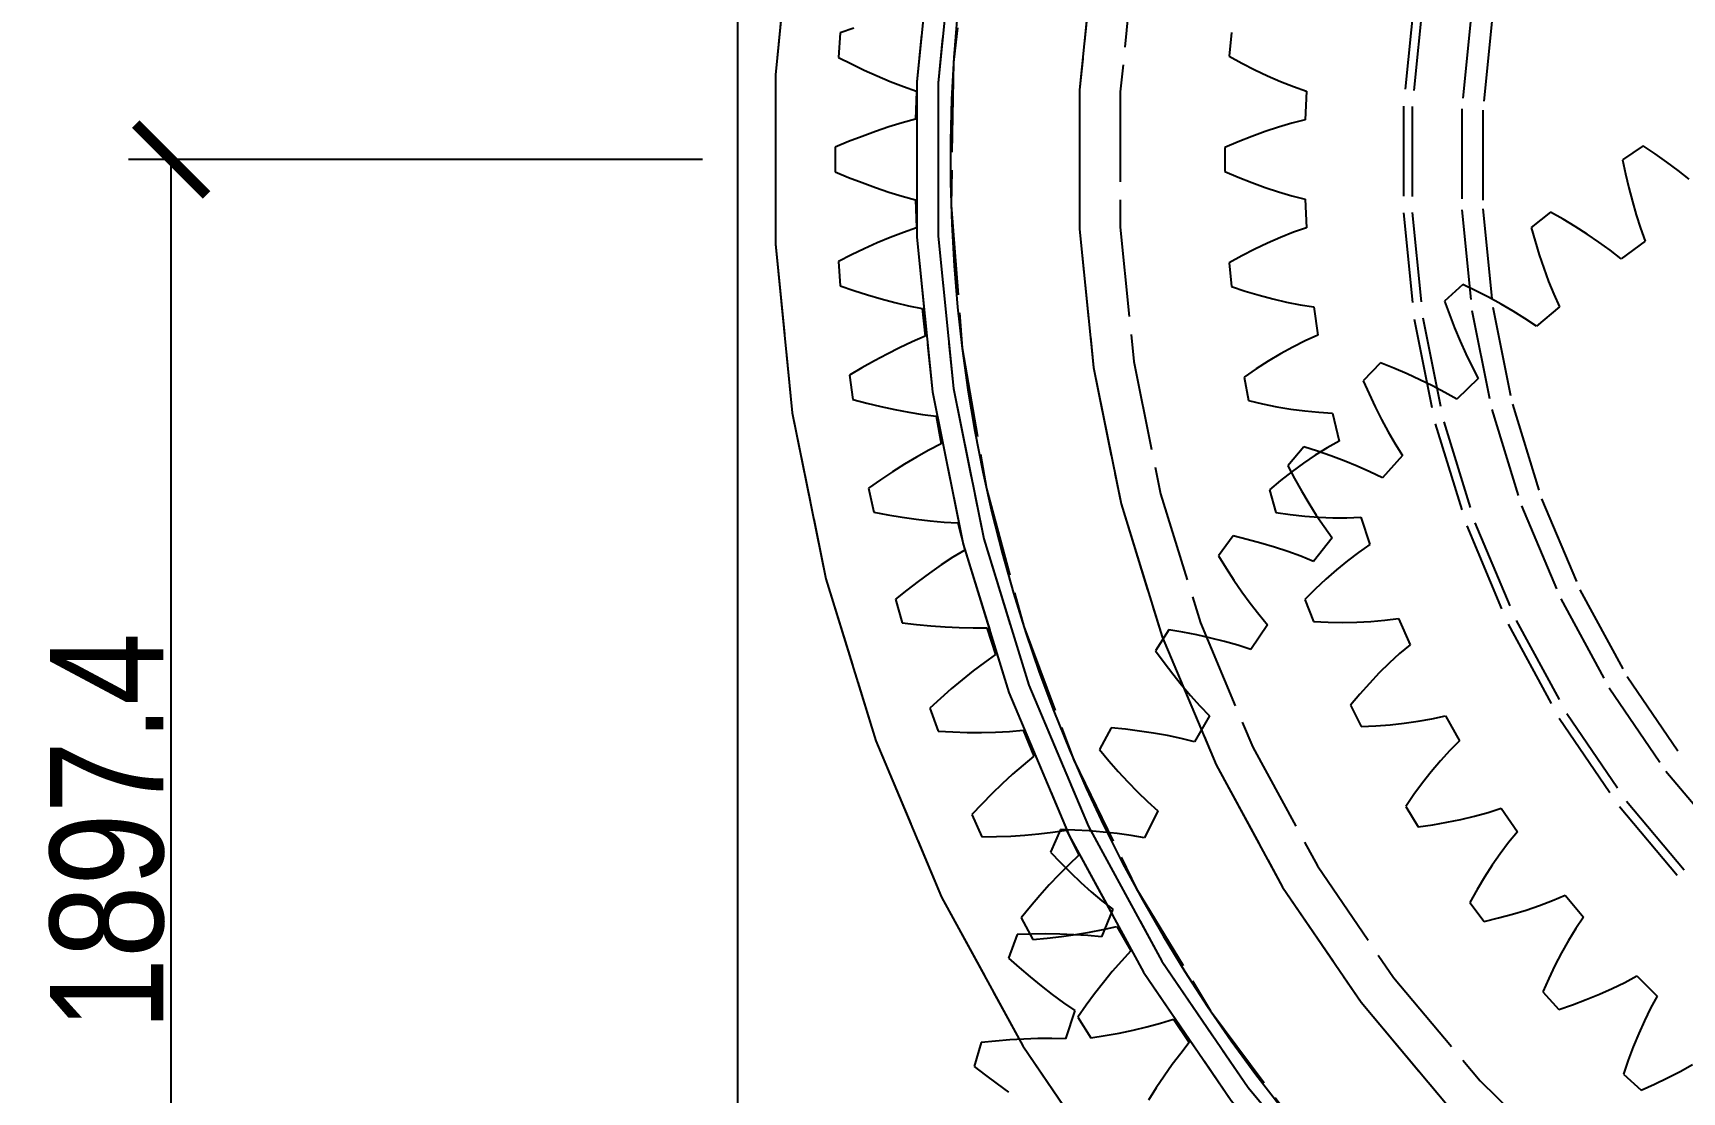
# Model space of a CAD drawing. Header units: millimetres. Extents: x -9 to 234, y -53 to 196.
# Drawn here: x -9.2 to 14.08, y 132.54 to 147.49 of the extents above; entities that cross this region are included whole.
import ezdxf

# ---------------------------------------------------------------- set-up
doc = ezdxf.new("R2010")
doc.units = ezdxf.units.MM
doc.linetypes.add('DASHED', pattern=[1.524, 1.27, -0.254])
for name, color, linetype in [('DIMS', 3, 'CONTINUOUS'), ('HIDDEN', 8, 'DASHED'), ('VISIBLE', 7, 'CONTINUOUS')]:
    doc.layers.add(name, color=color, linetype=linetype)
doc.styles.add('OpenSansCondensed-Light', font='OpenSansCondensed-Light.ttf')
doc.dimstyles.new('EZDXF', dxfattribs={"dimtxt": 0.25, "dimasz": 0.175, "dimexe": 0.375, "dimexo": 0.125, "dimgap": 0.1, "dimtad": 1, "dimlfac": 100, "dimzin": 12, "dimdsep": 46, "dimtxsty": 'OpenSansCondensed-Light', "dimblk": 'ARCHTICK', "dimcen": 2.5, "dimazin": 3, "dimtfac": 0.5, "dimtmove": 2, "dimatfit": 3})

# ---------------------------------------------------------------- blocks, each defined once
blk = doc.blocks.new('_ARCHTICK')
at = {"color": 0, "linetype": 'BYBLOCK', "const_width": 0.15}
blk.add_lwpolyline([(-0.5, -0.5), (0.5, 0.5)], dxfattribs=at)

msp = doc.modelspace()

# ---------------------------------------------------------------- linework, layer by layer
at = {"layer": 'HIDDEN'}
for points in [[(0.75, 81.6), (0.75, 187.1)], [(15.37911, 167.57614), (13.25, 166.48461), (11.24015, 165.18651), (9.36954, 163.69475), (7.65676, 162.02415), (6.11882, 160.19131), (4.77102, 158.21444), (3.62675, 156.11321), (2.69738, 153.90848), (1.99215, 151.62218), (1.51806, 149.27701), (1.27983, 146.8963), (1.27983, 144.5037), (1.51806, 142.12299), (1.99215, 139.77782), (2.69738, 137.49152), (3.62675, 135.28679), (4.77102, 133.18556), (6.11882, 131.20869), (7.65676, 129.37585), (9.36954, 127.70525), (11.24015, 126.21349), (13.25, 124.91539), (15.37911, 123.82386)], [(15.37911, 167.57614), (13.25, 166.48461), (11.24015, 165.18651), (9.36954, 163.69475), (7.65676, 162.02415), (6.11882, 160.19131), (4.77102, 158.21444), (3.62675, 156.11321), (2.69738, 153.90848), (1.99215, 151.62218), (1.51806, 149.27701), (1.27983, 146.8963), (1.27983, 144.5037), (1.51806, 142.12299), (1.99215, 139.77782), (2.69738, 137.49152), (3.62675, 135.28679), (4.77102, 133.18556), (6.11882, 131.20869), (7.65676, 129.37585), (9.36954, 127.70525), (11.24015, 126.21349), (13.25, 124.91539), (15.37911, 123.82386)], [(15.37911, 167.57614), (13.25, 166.48461), (11.24015, 165.18651), (9.36954, 163.69475), (7.65676, 162.02415), (6.11882, 160.19131), (4.77102, 158.21444), (3.62675, 156.11321), (2.69738, 153.90848), (1.99215, 151.62218), (1.51806, 149.27701), (1.27983, 146.8963), (1.27983, 144.5037), (1.51806, 142.12299), (1.99215, 139.77782), (2.69738, 137.49152), (3.62675, 135.28679), (4.77102, 133.18556), (6.11882, 131.20869), (7.65676, 129.37585), (9.36954, 127.70525), (11.24015, 126.21349), (13.25, 124.91539), (15.37911, 123.82386)], [(15.42345, 164.823), (13.67468, 163.818), (12.02778, 162.65355), (10.49724, 161.33989), (9.09655, 159.88859), (7.83802, 158.31241), (6.73273, 156.62524), (5.79041, 154.84191), (5.01936, 152.97812), (4.42635, 151.05028), (4.01661, 149.07536), (3.79374, 147.07072), (3.75971, 145.05403), (3.91481, 143.04301), (4.25768, 141.05539), (4.7853, 139.10864), (5.49303, 137.21989), (6.37464, 135.40579), (7.42237, 133.68228), (8.627, 132.06453), (9.97793, 130.5668), (11.46327, 129.20224), (13.06994, 127.98289), (14.78381, 126.91946)], [(14.25, 164.75256), (12.40764, 163.56264), (10.69291, 162.19519), (9.12286, 160.6638), (7.71308, 158.9837), (6.4776, 157.17157), (5.42868, 155.24544), (4.57676, 153.22444), (3.9303, 151.12866), (3.49572, 148.97893), (3.27735, 146.79661), (3.27735, 144.60339), (3.49572, 142.42107), (3.9303, 140.27134), (4.57676, 138.17556), (5.42868, 136.15456), (6.4776, 134.22843), (7.71308, 132.4163), (9.12286, 130.7362), (10.69291, 129.20481), (12.40764, 127.83736), (14.25, 126.64744)], [(14.25, 164.75256), (12.40764, 163.56264), (10.69291, 162.19519), (9.12286, 160.6638), (7.71308, 158.9837), (6.4776, 157.17157), (5.42868, 155.24544), (4.57676, 153.22444), (3.9303, 151.12866), (3.49572, 148.97893), (3.27735, 146.79661), (3.27735, 144.60339), (3.49572, 142.42107), (3.9303, 140.27134), (4.57676, 138.17556), (5.42868, 136.15456), (6.4776, 134.22843), (7.71308, 132.4163), (9.12286, 130.7362), (10.69291, 129.20481), (12.40764, 127.83736), (14.25, 126.64744)], [(14.25, 164.75256), (12.40764, 163.56264), (10.69291, 162.19519), (9.12286, 160.6638), (7.71308, 158.9837), (6.4776, 157.17157), (5.42868, 155.24544), (4.57676, 153.22444), (3.9303, 151.12866), (3.49572, 148.97893), (3.27735, 146.79661), (3.27735, 144.60339), (3.49572, 142.42107), (3.9303, 140.27134), (4.57676, 138.17556), (5.42868, 136.15456), (6.4776, 134.22843), (7.71308, 132.4163), (9.12286, 130.7362), (10.69291, 129.20481), (12.40764, 127.83736), (14.25, 126.64744)], [(14.4, 164.49275), (12.58276, 163.31905), (10.89142, 161.97025), (9.34277, 160.45975), (7.95222, 158.80256), (6.73359, 157.01514), (5.69898, 155.11528), (4.85867, 153.12184), (4.22102, 151.05464), (3.79237, 148.93422), (3.57697, 146.78166), (3.57697, 144.61834), (3.79237, 142.46578), (4.22102, 140.34536), (4.85867, 138.27816), (5.69898, 136.28472), (6.73359, 134.38486), (7.95222, 132.59744), (9.34277, 130.94025), (10.89142, 129.42975), (12.58276, 128.08095), (14.4, 126.90725)], [(15.4, 162.7607), (13.75025, 161.69518), (12.21479, 160.47069), (10.80888, 159.0994), (9.54649, 157.59495), (8.44017, 155.97227), (7.50091, 154.24751), (6.73806, 152.4378), (6.15918, 150.56112), (5.77003, 148.63613), (5.57449, 146.68196), (5.57449, 144.71804), (5.77003, 142.76387), (6.15918, 140.83888), (6.73806, 138.9622), (7.50091, 137.15249), (8.44017, 135.42773), (9.54649, 133.80505), (10.80888, 132.3006), (12.21479, 130.92931), (13.75025, 129.70482), (15.4, 128.6393)], [(15.4, 162.7607), (13.75025, 161.69518), (12.21479, 160.47069), (10.80888, 159.0994), (9.54649, 157.59495), (8.44017, 155.97227), (7.50091, 154.24751), (6.73806, 152.4378), (6.15918, 150.56112), (5.77003, 148.63613), (5.57449, 146.68196), (5.57449, 144.71804), (5.77003, 142.76387), (6.15918, 140.83888), (6.73806, 138.9622), (7.50091, 137.15249), (8.44017, 135.42773), (9.54649, 133.80505), (10.80888, 132.3006), (12.21479, 130.92931), (13.75025, 129.70482), (15.4, 128.6393)], [(14.0859, 161.22831), (12.59526, 160.03957), (11.23038, 158.7083), (10.00484, 157.24776), (8.93081, 155.67245), (8.01897, 153.99803), (7.27838, 152.24114), (6.7164, 150.41924), (6.33861, 148.55043), (6.14877, 146.6533), (6.14877, 144.7467), (6.33861, 142.84957), (6.7164, 140.98076), (7.27838, 139.15886), (8.01897, 137.40197), (8.93081, 135.72755), (10.00484, 134.15224), (11.23038, 132.6917), (12.59526, 131.36043), (14.0859, 130.17169)], [(14.0859, 161.22831), (12.59526, 160.03957), (11.23038, 158.7083), (10.00484, 157.24776), (8.93081, 155.67245), (8.01897, 153.99803), (7.27838, 152.24114), (6.7164, 150.41924), (6.33861, 148.55043), (6.14877, 146.6533), (6.14877, 144.7467), (6.33861, 142.84957), (6.7164, 140.98076), (7.27838, 139.15886), (8.01897, 137.40197), (8.93081, 135.72755), (10.00484, 134.15224), (11.23038, 132.6917), (12.59526, 131.36043), (14.0859, 130.17169)], [(14.16313, 155.98711), (13.19396, 154.8321), (12.3446, 153.58632), (11.62351, 152.26217), (11.03784, 150.8728), (10.59342, 149.43202), (10.29466, 147.95415), (10.14454, 146.45388), (10.14454, 144.94612), (10.29466, 143.44585), (10.59342, 141.96798), (11.03784, 140.5272), (11.62351, 139.13783), (12.3446, 137.81368), (13.19396, 136.5679), (14.16313, 135.41289)], [(14.25422, 155.90259), (13.29301, 154.75707), (12.45064, 153.52153), (11.73547, 152.20826), (11.15461, 150.8303), (10.71384, 149.40136), (10.41754, 147.93563), (10.26865, 146.44769), (10.26865, 144.95231), (10.41754, 143.46437), (10.71384, 141.99864), (11.15461, 140.5697), (11.73547, 139.19174), (12.45064, 137.87847), (13.29301, 136.64293), (14.25422, 135.49741)], [(14.76736, 155.42647), (13.85101, 154.3344), (13.04794, 153.15652), (12.36615, 151.90454), (11.8124, 150.59089), (11.39219, 149.22863), (11.10972, 147.8313), (10.96778, 146.4128), (10.96778, 144.9872), (11.10972, 143.5687), (11.39219, 142.17137), (11.8124, 140.80911), (12.36615, 139.49546), (13.04794, 138.24348), (13.85101, 137.0656), (14.76736, 135.97353)], [(14.76736, 155.42647), (13.85101, 154.3344), (13.04794, 153.15652), (12.36615, 151.90454), (11.8124, 150.59089), (11.39219, 149.22863), (11.10972, 147.8313), (10.96778, 146.4128), (10.96778, 144.9872), (11.10972, 143.5687), (11.39219, 142.17137), (11.8124, 140.80911), (12.36615, 139.49546), (13.04794, 138.24348), (13.85101, 137.0656), (14.76736, 135.97353)], [(14.09014, 154.15326), (13.30393, 153.00009), (12.63644, 151.77437), (12.0943, 150.48828), (11.68292, 149.1546), (11.40637, 147.78659), (11.2674, 146.39784), (11.2674, 145.00216), (11.40637, 143.61341), (11.68292, 142.2454), (12.0943, 140.91172), (12.63644, 139.62563), (13.30393, 138.39991), (14.09014, 137.24674)], [(14.09014, 154.15326), (13.30393, 153.00009), (12.63644, 151.77437), (12.0943, 150.48828), (11.68292, 149.1546), (11.40637, 147.78659), (11.2674, 146.39784), (11.2674, 145.00216), (11.40637, 143.61341), (11.68292, 142.2454), (12.0943, 140.91172), (12.63644, 139.62563), (13.30393, 138.39991), (14.09014, 137.24674)], [(3.84559, 147.72519), (3.7982, 147.13891), (3.76687, 146.55154), (3.75162, 145.96354), (3.75245, 145.37534), (3.76938, 144.78739), (3.80238, 144.20012), (3.85144, 143.61397), (3.91651, 143.02938), (3.99755, 142.44679), (4.0945, 141.86664), (4.20728, 141.28935), (4.33581, 140.71537), (4.47999, 140.14512), (4.63972, 139.57902), (4.81488, 139.01751), (5.00533, 138.461), (5.21093, 137.9099), (5.43153, 137.36464), (5.66697, 136.82561), (5.91706, 136.29323), (6.18162, 135.76789), (6.46045, 135.24998), (6.75335, 134.73989), (7.06009, 134.23801), (7.38045, 133.7447), (7.71418, 133.26035), (8.06103, 132.7853), (8.42075, 132.31992)], [(2.19405, 147.48571), (2.16991, 147.14044)], [(2.19405, 147.48571), (2.16991, 147.14044)], [(2.38736, 147.55163), (2.19405, 147.48571)], [(2.38736, 147.55163), (2.19405, 147.48571)], [(7.71648, 147.49343), (7.68548, 147.15888)], [(7.71648, 147.49343), (7.68548, 147.15888)], [(2.16991, 147.14044), (2.35216, 147.04825)], [(2.16991, 147.14044), (2.35216, 147.04825)], [(7.68548, 147.15888), (7.86556, 147.05934)], [(7.68548, 147.15888), (7.86556, 147.05934)], [(2.35216, 147.04825), (2.53497, 146.96098)], [(2.35216, 147.04825), (2.53497, 146.96098)], [(2.53497, 146.96098), (2.71832, 146.87881)], [(2.53497, 146.96098), (2.71832, 146.87881)], [(7.86556, 147.05934), (8.04653, 146.96613)], [(7.86556, 147.05934), (8.04653, 146.96613)], [(8.04653, 146.96613), (8.22832, 146.87954)], [(8.04653, 146.96613), (8.22832, 146.87954)], [(2.71832, 146.87881), (2.90215, 146.80197)], [(2.71832, 146.87881), (2.90215, 146.80197)], [(2.90215, 146.80197), (3.08646, 146.73074)], [(2.90215, 146.80197), (3.08646, 146.73074)], [(3.08646, 146.73074), (3.2712, 146.6655)], [(3.08646, 146.73074), (3.2712, 146.6655)], [(3.2712, 146.6655), (3.25739, 146.27001)], [(3.2712, 146.6655), (3.25739, 146.27001)], [(8.22832, 146.87954), (8.41089, 146.79996)], [(8.22832, 146.87954), (8.41089, 146.79996)], [(8.41089, 146.79996), (8.59419, 146.72791)], [(8.41089, 146.79996), (8.59419, 146.72791)], [(8.59419, 146.72791), (8.77819, 146.66411)], [(8.59419, 146.72791), (8.77819, 146.66411)], [(8.77819, 146.66411), (8.7595, 146.25983)], [(8.77819, 146.66411), (8.7595, 146.25983)], [(3.06854, 146.21782), (2.87972, 146.15962)], [(3.06854, 146.21782), (2.87972, 146.15962)], [(3.25739, 146.27001), (3.06854, 146.21782)], [(3.25739, 146.27001), (3.06854, 146.21782)], [(8.5704, 146.21328), (8.38123, 146.15845)], [(8.5704, 146.21328), (8.38123, 146.15845)], [(8.7595, 146.25983), (8.5704, 146.21328)], [(8.7595, 146.25983), (8.5704, 146.21328)], [(2.31389, 145.9523), (2.12565, 145.87306)], [(2.31389, 145.9523), (2.12565, 145.87306)], [(2.50234, 146.02661), (2.31389, 145.9523)], [(2.50234, 146.02661), (2.31389, 145.9523)], [(2.69097, 146.09579), (2.50234, 146.02661)], [(2.69097, 146.09579), (2.50234, 146.02661)], [(2.87972, 146.15962), (2.69097, 146.09579)], [(2.87972, 146.15962), (2.69097, 146.09579)], [(7.8143, 145.95049), (7.6258, 145.86799)], [(7.8143, 145.95049), (7.6258, 145.86799)], [(8.00309, 146.02661), (7.8143, 145.95049)], [(8.00309, 146.02661), (7.8143, 145.95049)], [(8.1921, 146.09605), (8.00309, 146.02661)], [(8.1921, 146.09605), (8.00309, 146.02661)], [(8.38123, 146.15845), (8.1921, 146.09605)], [(8.38123, 146.15845), (8.1921, 146.09605)], [(2.12565, 145.87306), (2.12565, 145.52694)], [(2.12565, 145.87306), (2.12565, 145.52694)], [(7.6258, 145.86799), (7.6258, 145.53201)], [(7.6258, 145.86799), (7.6258, 145.53201)], [(13.52867, 145.89139), (13.23797, 145.69531)], [(13.52867, 145.89139), (13.23797, 145.69531)], [(13.69725, 145.77806), (13.52867, 145.89139)], [(13.69725, 145.77806), (13.52867, 145.89139)], [(13.86175, 145.66174), (13.69725, 145.77806)], [(13.86175, 145.66174), (13.69725, 145.77806)], [(2.12565, 145.52694), (2.31389, 145.4477)], [(2.12565, 145.52694), (2.31389, 145.4477)], [(7.6258, 145.53201), (7.8143, 145.44951)], [(7.6258, 145.53201), (7.8143, 145.44951)], [(13.23797, 145.69531), (13.2799, 145.49655)], [(13.23797, 145.69531), (13.2799, 145.49655)], [(13.2799, 145.49655), (13.32612, 145.30046)], [(13.2799, 145.49655), (13.32612, 145.30046)], [(14.02196, 145.54236), (13.86175, 145.66174)], [(14.02196, 145.54236), (13.86175, 145.66174)], [(14.17764, 145.41979), (14.02196, 145.54236)], [(14.17764, 145.41979), (14.02196, 145.54236)], [(2.31389, 145.4477), (2.50234, 145.37339)], [(2.31389, 145.4477), (2.50234, 145.37339)], [(2.50234, 145.37339), (2.69097, 145.30421)], [(2.50234, 145.37339), (2.69097, 145.30421)], [(2.69097, 145.30421), (2.87972, 145.24038)], [(2.69097, 145.30421), (2.87972, 145.24038)], [(7.8143, 145.44951), (8.00309, 145.37339)], [(7.8143, 145.44951), (8.00309, 145.37339)], [(8.00309, 145.37339), (8.1921, 145.30395)], [(8.00309, 145.37339), (8.1921, 145.30395)], [(8.1921, 145.30395), (8.38123, 145.24155)], [(8.1921, 145.30395), (8.38123, 145.24155)], [(13.32612, 145.30046), (13.3768, 145.10719)], [(13.32612, 145.30046), (13.3768, 145.10719)], [(2.87972, 145.24038), (3.06854, 145.18218)], [(2.87972, 145.24038), (3.06854, 145.18218)], [(3.06854, 145.18218), (3.25739, 145.12999)], [(3.06854, 145.18218), (3.25739, 145.12999)], [(3.25739, 145.12999), (3.2712, 144.7345)], [(3.25739, 145.12999), (3.2712, 144.7345)], [(8.38123, 145.24155), (8.5704, 145.18672)], [(8.38123, 145.24155), (8.5704, 145.18672)], [(8.5704, 145.18672), (8.7595, 145.14017)], [(8.5704, 145.18672), (8.7595, 145.14017)], [(8.7595, 145.14017), (8.77819, 144.73589)], [(8.7595, 145.14017), (8.77819, 144.73589)], [(13.3768, 145.10719), (13.43212, 144.91693)], [(13.3768, 145.10719), (13.43212, 144.91693)], [(12.22273, 144.9577), (11.94643, 144.74182)], [(12.22273, 144.9577), (11.94643, 144.74182)], [(12.39881, 144.85641), (12.22273, 144.9577)], [(12.39881, 144.85641), (12.22273, 144.9577)], [(12.57102, 144.75185), (12.39881, 144.85641)], [(12.57102, 144.75185), (12.39881, 144.85641)], [(13.43212, 144.91693), (13.49233, 144.7299)], [(13.43212, 144.91693), (13.49233, 144.7299)], [(2.90215, 144.59803), (2.71832, 144.52119)], [(2.90215, 144.59803), (2.71832, 144.52119)], [(3.08646, 144.66926), (2.90215, 144.59803)], [(3.08646, 144.66926), (2.90215, 144.59803)], [(3.2712, 144.7345), (3.08646, 144.66926)], [(3.2712, 144.7345), (3.08646, 144.66926)], [(8.41089, 144.60004), (8.22832, 144.52046)], [(8.41089, 144.60004), (8.22832, 144.52046)], [(8.59419, 144.67209), (8.41089, 144.60004)], [(8.59419, 144.67209), (8.41089, 144.60004)], [(8.77819, 144.73589), (8.59419, 144.67209)], [(8.77819, 144.73589), (8.59419, 144.67209)], [(11.94643, 144.74182), (12.00211, 144.54647)], [(11.94643, 144.74182), (12.00211, 144.54647)], [(12.73917, 144.64393), (12.57102, 144.75185)], [(12.73917, 144.64393), (12.57102, 144.75185)], [(12.90303, 144.53252), (12.73917, 144.64393)], [(12.90303, 144.53252), (12.73917, 144.64393)], [(13.49233, 144.7299), (13.55778, 144.54641)], [(13.49233, 144.7299), (13.55778, 144.54641)], [(2.35216, 144.35175), (2.16991, 144.25956)], [(2.35216, 144.35175), (2.16991, 144.25956)], [(2.53497, 144.43902), (2.35216, 144.35175)], [(2.53497, 144.43902), (2.35216, 144.35175)], [(2.71832, 144.52119), (2.53497, 144.43902)], [(2.71832, 144.52119), (2.53497, 144.43902)], [(7.86556, 144.34066), (7.68548, 144.24112)], [(7.86556, 144.34066), (7.68548, 144.24112)], [(8.04653, 144.43387), (7.86556, 144.34066)], [(8.04653, 144.43387), (7.86556, 144.34066)], [(8.22832, 144.52046), (8.04653, 144.43387)], [(8.22832, 144.52046), (8.04653, 144.43387)], [(12.00211, 144.54647), (12.0619, 144.35408)], [(12.00211, 144.54647), (12.0619, 144.35408)], [(12.0619, 144.35408), (12.12594, 144.16482)], [(12.0619, 144.35408), (12.12594, 144.16482)], [(13.06229, 144.41746), (12.90303, 144.53252)], [(13.06229, 144.41746), (12.90303, 144.53252)], [(13.21658, 144.29852), (13.06229, 144.41746)], [(13.21658, 144.29852), (13.06229, 144.41746)], [(13.55778, 144.54641), (13.21658, 144.29852)], [(13.55778, 144.54641), (13.21658, 144.29852)], [(2.16991, 144.25956), (2.19405, 143.91429)], [(2.16991, 144.25956), (2.19405, 143.91429)], [(7.68548, 144.24112), (7.71648, 143.90657)], [(7.68548, 144.24112), (7.71648, 143.90657)], [(12.12594, 144.16482), (12.1944, 143.97888)], [(12.12594, 144.16482), (12.1944, 143.97888)], [(2.19405, 143.91429), (2.38736, 143.84837)], [(2.19405, 143.91429), (2.38736, 143.84837)], [(7.71648, 143.90657), (7.91179, 143.84181)], [(7.71648, 143.90657), (7.91179, 143.84181)], [(10.98511, 143.93518), (10.72454, 143.70056)], [(10.98511, 143.93518), (10.72454, 143.70056)], [(11.16783, 143.84642), (10.98511, 143.93518)], [(11.16783, 143.84642), (10.98511, 143.93518)], [(12.1944, 143.97888), (12.26751, 143.79651)], [(12.1944, 143.97888), (12.26751, 143.79651)], [(2.38736, 143.84837), (2.58054, 143.78739)], [(2.38736, 143.84837), (2.58054, 143.78739)], [(2.58054, 143.78739), (2.77353, 143.73153)], [(2.58054, 143.78739), (2.77353, 143.73153)], [(2.77353, 143.73153), (2.96628, 143.68103)], [(2.77353, 143.73153), (2.96628, 143.68103)], [(2.96628, 143.68103), (3.1587, 143.63614)], [(2.96628, 143.68103), (3.1587, 143.63614)], [(3.1587, 143.63614), (3.35072, 143.59725)], [(3.1587, 143.63614), (3.35072, 143.59725)], [(7.91179, 143.84181), (8.1068, 143.78344)], [(7.91179, 143.84181), (8.1068, 143.78344)], [(8.1068, 143.78344), (8.30141, 143.73173)], [(8.1068, 143.78344), (8.30141, 143.73173)], [(8.30141, 143.73173), (8.49549, 143.68706)], [(8.30141, 143.73173), (8.49549, 143.68706)], [(8.49549, 143.68706), (8.68891, 143.64991)], [(8.49549, 143.68706), (8.68891, 143.64991)], [(8.68891, 143.64991), (8.8815, 143.62101)], [(8.68891, 143.64991), (8.8815, 143.62101)], [(8.8815, 143.62101), (8.93741, 143.22018)], [(8.8815, 143.62101), (8.93741, 143.22018)], [(10.72454, 143.70056), (10.79371, 143.50957)], [(10.72454, 143.70056), (10.79371, 143.50957)], [(11.34691, 143.75413), (11.16783, 143.84642)], [(11.34691, 143.75413), (11.16783, 143.84642)], [(11.52218, 143.6582), (11.34691, 143.75413)], [(11.52218, 143.6582), (11.34691, 143.75413)], [(11.69341, 143.5585), (11.52218, 143.6582)], [(11.69341, 143.5585), (11.52218, 143.6582)], [(12.26751, 143.79651), (12.3456, 143.61803)], [(12.26751, 143.79651), (12.3456, 143.61803)], [(3.35072, 143.59725), (3.39209, 143.20369)], [(3.35072, 143.59725), (3.39209, 143.20369)], [(10.79371, 143.50957), (10.86678, 143.32182)], [(10.79371, 143.50957), (10.86678, 143.32182)], [(11.86031, 143.45483), (11.69341, 143.5585)], [(11.86031, 143.45483), (11.69341, 143.5585)], [(12.02252, 143.34694), (11.86031, 143.45483)], [(12.02252, 143.34694), (11.86031, 143.45483)], [(12.3456, 143.61803), (12.02252, 143.34694)], [(12.3456, 143.61803), (12.02252, 143.34694)], [(3.39209, 143.20369), (3.21235, 143.12572)], [(3.39209, 143.20369), (3.21235, 143.12572)], [(8.93741, 143.22018), (8.76008, 143.13967)], [(8.93741, 143.22018), (8.76008, 143.13967)], [(10.86678, 143.32182), (10.94386, 143.13748)], [(10.86678, 143.32182), (10.94386, 143.13748)], [(2.85543, 142.95233), (2.67827, 142.85757)], [(2.85543, 142.95233), (2.67827, 142.85757)], [(3.03346, 143.04181), (2.85543, 142.95233)], [(3.03346, 143.04181), (2.85543, 142.95233)], [(3.21235, 143.12572), (3.03346, 143.04181)], [(3.21235, 143.12572), (3.03346, 143.04181)], [(8.40977, 142.95493), (8.23674, 142.85194)], [(8.40977, 142.95493), (8.23674, 142.85194)], [(8.58421, 143.05101), (8.40977, 142.95493)], [(8.58421, 143.05101), (8.40977, 142.95493)], [(8.76008, 143.13967), (8.58421, 143.05101)], [(8.76008, 143.13967), (8.58421, 143.05101)], [(10.94386, 143.13748), (11.02513, 142.95677)], [(10.94386, 143.13748), (11.02513, 142.95677)], [(11.02513, 142.95677), (11.11078, 142.77995)], [(11.02513, 142.95677), (11.11078, 142.77995)], [(2.50199, 142.75776), (2.32661, 142.65309)], [(2.50199, 142.75776), (2.32661, 142.65309)], [(2.67827, 142.85757), (2.50199, 142.75776)], [(2.67827, 142.85757), (2.50199, 142.75776)], [(8.06515, 142.74243), (7.89502, 142.62669)], [(8.06515, 142.74243), (7.89502, 142.62669)], [(8.23674, 142.85194), (8.06515, 142.74243)], [(8.23674, 142.85194), (8.06515, 142.74243)], [(9.82183, 142.82883), (9.57826, 142.5766)], [(9.82183, 142.82883), (9.57826, 142.5766)], [(10.01029, 142.75303), (9.82183, 142.82883)], [(10.01029, 142.75303), (9.82183, 142.82883)], [(10.19538, 142.67346), (10.01029, 142.75303)], [(10.19538, 142.67346), (10.01029, 142.75303)], [(11.11078, 142.77995), (11.20113, 142.60735)], [(11.11078, 142.77995), (11.20113, 142.60735)], [(2.32661, 142.65309), (2.37478, 142.31034)], [(2.32661, 142.65309), (2.37478, 142.31034)], [(7.89502, 142.62669), (7.95675, 142.29643)], [(7.89502, 142.62669), (7.95675, 142.29643)], [(9.57826, 142.5766), (9.66059, 142.3909)], [(9.57826, 142.5766), (9.66059, 142.3909)], [(10.37692, 142.58999), (10.19538, 142.67346)], [(10.37692, 142.58999), (10.19538, 142.67346)], [(10.55468, 142.50247), (10.37692, 142.58999)], [(10.55468, 142.50247), (10.37692, 142.58999)], [(10.72841, 142.41069), (10.55468, 142.50247)], [(10.72841, 142.41069), (10.55468, 142.50247)], [(11.20113, 142.60735), (10.89775, 142.31438)], [(11.20113, 142.60735), (10.89775, 142.31438)], [(2.37478, 142.31034), (2.57221, 142.25806)], [(2.37478, 142.31034), (2.57221, 142.25806)], [(2.57221, 142.25806), (2.76918, 142.21071)], [(2.57221, 142.25806), (2.76918, 142.21071)], [(7.95675, 142.29643), (8.1572, 142.24997)], [(7.95675, 142.29643), (8.1572, 142.24997)], [(8.1572, 142.24997), (8.35677, 142.20984)], [(8.1572, 142.24997), (8.35677, 142.20984)], [(9.66059, 142.3909), (9.74658, 142.20871)], [(9.66059, 142.3909), (9.74658, 142.20871)], [(10.89775, 142.31438), (10.72841, 142.41069)], [(10.89775, 142.31438), (10.72841, 142.41069)], [(2.76918, 142.21071), (2.9656, 142.16845)], [(2.76918, 142.21071), (2.9656, 142.16845)], [(2.9656, 142.16845), (3.16139, 142.13151)], [(2.9656, 142.16845), (3.16139, 142.13151)], [(3.16139, 142.13151), (3.35648, 142.10016)], [(3.16139, 142.13151), (3.35648, 142.10016)], [(3.35648, 142.10016), (3.55075, 142.07475)], [(3.35648, 142.10016), (3.55075, 142.07475)], [(3.55075, 142.07475), (3.61946, 141.68504)], [(3.55075, 142.07475), (3.61946, 141.68504)], [(8.35677, 142.20984), (8.55532, 142.17631)], [(8.35677, 142.20984), (8.55532, 142.17631)], [(8.55532, 142.17631), (8.75269, 142.14973)], [(8.55532, 142.17631), (8.75269, 142.14973)], [(8.75269, 142.14973), (8.94871, 142.13059)], [(8.75269, 142.14973), (8.94871, 142.13059)], [(8.94871, 142.13059), (9.14315, 142.11958)], [(8.94871, 142.13059), (9.14315, 142.11958)], [(9.14315, 142.11958), (9.23581, 141.72562)], [(9.14315, 142.11958), (9.23581, 141.72562)], [(9.74658, 142.20871), (9.83633, 142.0302)], [(9.74658, 142.20871), (9.83633, 142.0302)], [(9.83633, 142.0302), (9.93, 141.85559)], [(9.83633, 142.0302), (9.93, 141.85559)], [(9.93, 141.85559), (10.02778, 141.68518)], [(9.93, 141.85559), (10.02778, 141.68518)], [(3.4456, 141.59472), (3.273, 141.49854)], [(3.4456, 141.59472), (3.273, 141.49854)], [(3.61946, 141.68504), (3.4456, 141.59472)], [(3.61946, 141.68504), (3.4456, 141.59472)], [(8.73857, 141.64403), (8.51318, 141.37542)], [(8.73857, 141.64403), (8.51318, 141.37542)], [(8.93185, 141.58156), (8.73857, 141.64403)], [(8.93185, 141.58156), (8.73857, 141.64403)], [(9.06666, 141.62909), (8.89972, 141.52459)], [(9.06666, 141.62909), (8.89972, 141.52459)], [(9.12204, 141.51509), (8.93185, 141.58156)], [(9.12204, 141.51509), (8.93185, 141.58156)], [(9.23581, 141.72562), (9.06666, 141.62909)], [(9.23581, 141.72562), (9.06666, 141.62909)], [(10.02778, 141.68518), (10.12995, 141.5193)], [(10.02778, 141.68518), (10.12995, 141.5193)], [(3.10165, 141.39686), (2.93153, 141.28997)], [(3.10165, 141.39686), (2.93153, 141.28997)], [(3.273, 141.49854), (3.10165, 141.39686)], [(3.273, 141.49854), (3.10165, 141.39686)], [(8.5721, 141.2943), (8.41135, 141.16942)], [(8.5721, 141.2943), (8.41135, 141.16942)], [(8.51318, 141.37542), (8.60826, 141.19592)], [(8.51318, 141.37542), (8.60826, 141.19592)], [(8.73489, 141.41282), (8.5721, 141.2943)], [(8.73489, 141.41282), (8.5721, 141.2943)], [(8.89972, 141.52459), (8.73489, 141.41282)], [(8.89972, 141.52459), (8.73489, 141.41282)], [(9.30896, 141.44449), (9.12204, 141.51509)], [(9.30896, 141.44449), (9.12204, 141.51509)], [(9.49239, 141.36958), (9.30896, 141.44449)], [(9.49239, 141.36958), (9.30896, 141.44449)], [(9.6721, 141.29015), (9.49239, 141.36958)], [(9.6721, 141.29015), (9.49239, 141.36958)], [(10.12995, 141.5193), (9.84774, 141.20588)], [(10.12995, 141.5193), (9.84774, 141.20588)], [(2.76264, 141.1781), (2.59499, 141.06145)], [(2.76264, 141.1781), (2.59499, 141.06145)], [(2.59499, 141.06145), (2.66695, 140.7229)], [(2.59499, 141.06145), (2.66695, 140.7229)], [(2.93153, 141.28997), (2.76264, 141.1781)], [(2.93153, 141.28997), (2.76264, 141.1781)], [(8.41135, 141.16942), (8.25262, 141.03849)], [(8.41135, 141.16942), (8.25262, 141.03849)], [(8.60826, 141.19592), (8.70675, 141.02016)], [(8.60826, 141.19592), (8.70675, 141.02016)], [(9.84774, 141.20588), (9.6721, 141.29015)], [(9.84774, 141.20588), (9.6721, 141.29015)], [(8.25262, 141.03849), (8.34457, 140.71533)], [(8.25262, 141.03849), (8.34457, 140.71533)], [(8.70675, 141.02016), (8.80873, 140.84835)], [(8.70675, 141.02016), (8.80873, 140.84835)], [(8.80873, 140.84835), (8.91436, 140.6807)], [(8.80873, 140.84835), (8.91436, 140.6807)], [(2.66695, 140.7229), (2.86755, 140.68453)], [(2.66695, 140.7229), (2.86755, 140.68453)], [(2.86755, 140.68453), (3.06734, 140.65103)], [(2.86755, 140.68453), (3.06734, 140.65103)], [(3.06734, 140.65103), (3.26623, 140.62257)], [(3.06734, 140.65103), (3.26623, 140.62257)], [(3.26623, 140.62257), (3.46413, 140.59938)], [(3.26623, 140.62257), (3.46413, 140.59938)], [(3.46413, 140.59938), (3.66092, 140.58171)], [(3.46413, 140.59938), (3.66092, 140.58171)], [(8.34457, 140.71533), (8.54845, 140.68756)], [(8.34457, 140.71533), (8.54845, 140.68756)], [(8.54845, 140.68756), (8.75086, 140.66602)], [(8.54845, 140.68756), (8.75086, 140.66602)], [(8.75086, 140.66602), (8.95166, 140.65095)], [(8.75086, 140.66602), (8.95166, 140.65095)], [(8.91436, 140.6807), (9.02379, 140.51752)], [(8.91436, 140.6807), (9.02379, 140.51752)], [(8.95166, 140.65095), (9.15064, 140.6427)], [(8.95166, 140.65095), (9.15064, 140.6427)], [(9.15064, 140.6427), (9.34759, 140.64173)], [(9.15064, 140.6427), (9.34759, 140.64173)], [(9.34759, 140.64173), (9.54222, 140.6487)], [(9.34759, 140.64173), (9.54222, 140.6487)], [(9.54222, 140.6487), (9.67083, 140.26497)], [(9.54222, 140.6487), (9.67083, 140.26497)], [(3.66092, 140.58171), (3.85649, 140.56992)], [(3.66092, 140.58171), (3.85649, 140.56992)], [(3.85649, 140.56992), (3.95223, 140.18595)], [(3.85649, 140.56992), (3.95223, 140.18595)], [(7.74058, 140.38654), (7.53448, 140.10287)], [(7.74058, 140.38654), (7.53448, 140.10287)], [(7.93776, 140.33771), (7.74058, 140.38654)], [(7.93776, 140.33771), (7.74058, 140.38654)], [(9.02379, 140.51752), (9.13727, 140.35918)], [(9.02379, 140.51752), (9.13727, 140.35918)], [(3.95223, 140.18595), (3.78509, 140.08372)], [(3.95223, 140.18595), (3.78509, 140.08372)], [(8.13212, 140.28467), (7.93776, 140.33771)], [(8.13212, 140.28467), (7.93776, 140.33771)], [(8.3235, 140.22728), (8.13212, 140.28467)], [(8.3235, 140.22728), (8.13212, 140.28467)], [(8.51172, 140.16535), (8.3235, 140.22728)], [(8.51172, 140.16535), (8.3235, 140.22728)], [(8.69653, 140.09865), (8.51172, 140.16535)], [(8.69653, 140.09865), (8.51172, 140.16535)], [(9.13727, 140.35918), (8.87762, 140.02684)], [(9.13727, 140.35918), (8.87762, 140.02684)], [(9.51131, 140.15325), (9.35473, 140.03378)], [(9.51131, 140.15325), (9.35473, 140.03378)], [(9.67083, 140.26497), (9.51131, 140.15325)], [(9.67083, 140.26497), (9.51131, 140.15325)], [(3.61962, 139.97573), (3.45578, 139.86235)], [(3.61962, 139.97573), (3.45578, 139.86235)], [(3.78509, 140.08372), (3.61962, 139.97573)], [(3.78509, 140.08372), (3.61962, 139.97573)], [(7.53448, 140.10287), (7.64186, 139.93044)], [(7.53448, 140.10287), (7.64186, 139.93044)], [(7.64186, 139.93044), (7.75236, 139.76198)], [(7.64186, 139.93044), (7.75236, 139.76198)], [(8.87762, 140.02684), (8.69653, 140.09865)], [(8.87762, 140.02684), (8.69653, 140.09865)], [(9.20091, 139.90728), (9.04975, 139.77425)], [(9.20091, 139.90728), (9.04975, 139.77425)], [(9.35473, 140.03378), (9.20091, 139.90728)], [(9.35473, 140.03378), (9.20091, 139.90728)], [(3.29352, 139.74385), (3.13285, 139.62048)], [(3.29352, 139.74385), (3.13285, 139.62048)], [(3.45578, 139.86235), (3.29352, 139.74385)], [(3.45578, 139.86235), (3.29352, 139.74385)], [(7.75236, 139.76198), (7.86608, 139.5977)], [(7.75236, 139.76198), (7.86608, 139.5977)], [(9.04975, 139.77425), (8.9012, 139.63508)], [(9.04975, 139.77425), (8.9012, 139.63508)], [(3.13285, 139.62048), (2.97374, 139.49242)], [(3.13285, 139.62048), (2.97374, 139.49242)], [(2.97374, 139.49242), (3.06915, 139.15971)], [(2.97374, 139.49242), (3.06915, 139.15971)], [(7.86608, 139.5977), (7.98314, 139.43783)], [(7.86608, 139.5977), (7.98314, 139.43783)], [(7.98314, 139.43783), (8.10369, 139.28268)], [(7.98314, 139.43783), (8.10369, 139.28268)], [(8.9012, 139.63508), (8.75524, 139.49005)], [(8.9012, 139.63508), (8.75524, 139.49005)], [(8.75524, 139.49005), (8.87661, 139.17676)], [(8.75524, 139.49005), (8.87661, 139.17676)], [(8.10369, 139.28268), (8.22795, 139.13264)], [(8.10369, 139.28268), (8.22795, 139.13264)], [(9.88215, 139.19601), (10.0753, 139.22092)], [(9.88215, 139.19601), (10.0753, 139.22092)], [(10.0753, 139.22092), (10.23877, 138.85069)], [(10.0753, 139.22092), (10.23877, 138.85069)], [(3.06915, 139.15971), (3.27194, 139.13542)], [(3.06915, 139.15971), (3.27194, 139.13542)], [(3.27194, 139.13542), (3.47358, 139.11594)], [(3.27194, 139.13542), (3.47358, 139.11594)], [(3.47358, 139.11594), (3.67396, 139.10143)], [(3.47358, 139.11594), (3.67396, 139.10143)], [(3.67396, 139.10143), (3.873, 139.0921)], [(3.67396, 139.10143), (3.873, 139.0921)], [(3.873, 139.0921), (4.07055, 139.0882)], [(3.873, 139.0921), (4.07055, 139.0882)], [(4.07055, 139.0882), (4.26646, 139.09008)], [(4.07055, 139.0882), (4.26646, 139.09008)], [(4.26646, 139.09008), (4.38875, 138.71372)], [(4.26646, 139.09008), (4.38875, 138.71372)], [(6.83275, 139.06251), (6.64694, 138.76515)], [(6.83275, 139.06251), (6.64694, 138.76515)], [(7.03285, 139.02755), (6.83275, 139.06251)], [(7.03285, 139.02755), (6.83275, 139.06251)], [(7.23044, 138.98819), (7.03285, 139.02755)], [(7.23044, 138.98819), (7.03285, 139.02755)], [(7.42536, 138.94429), (7.23044, 138.98819)], [(7.42536, 138.94429), (7.23044, 138.98819)], [(8.22795, 139.13264), (7.99211, 138.78299)], [(8.22795, 139.13264), (7.99211, 138.78299)], [(8.87661, 139.17676), (9.08218, 139.16792)], [(8.87661, 139.17676), (9.08218, 139.16792)], [(9.08218, 139.16792), (9.28572, 139.16514)], [(9.08218, 139.16792), (9.28572, 139.16514)], [(9.28572, 139.16514), (9.48705, 139.16866)], [(9.28572, 139.16514), (9.48705, 139.16866)], [(9.48705, 139.16866), (9.68595, 139.17881)], [(9.48705, 139.16866), (9.68595, 139.17881)], [(9.68595, 139.17881), (9.88215, 139.19601)], [(9.68595, 139.17881), (9.88215, 139.19601)], [(6.64694, 138.76515), (6.76608, 138.60063)], [(6.64694, 138.76515), (6.76608, 138.60063)], [(7.61744, 138.89565), (7.42536, 138.94429)], [(7.61744, 138.89565), (7.42536, 138.94429)], [(7.80645, 138.84199), (7.61744, 138.89565)], [(7.80645, 138.84199), (7.61744, 138.89565)], [(7.99211, 138.78299), (7.80645, 138.84199)], [(7.99211, 138.78299), (7.80645, 138.84199)], [(10.23877, 138.85069), (10.09024, 138.72473)], [(10.23877, 138.85069), (10.09024, 138.72473)], [(4.22914, 138.60008), (4.07161, 138.48082)], [(4.22914, 138.60008), (4.07161, 138.48082)], [(4.38875, 138.71372), (4.22914, 138.60008)], [(4.38875, 138.71372), (4.22914, 138.60008)], [(6.76608, 138.60063), (6.88807, 138.44029)], [(6.76608, 138.60063), (6.88807, 138.44029)], [(9.94535, 138.59133), (9.80385, 138.45117)], [(9.94535, 138.59133), (9.80385, 138.45117)], [(10.09024, 138.72473), (9.94535, 138.59133)], [(10.09024, 138.72473), (9.94535, 138.59133)], [(3.91608, 138.35628), (3.76249, 138.22676)], [(3.91608, 138.35628), (3.76249, 138.22676)], [(4.07161, 138.48082), (3.91608, 138.35628)], [(4.07161, 138.48082), (3.91608, 138.35628)], [(6.88807, 138.44029), (7.01297, 138.28434)], [(6.88807, 138.44029), (7.01297, 138.28434)], [(7.01297, 138.28434), (7.1409, 138.13302)], [(7.01297, 138.28434), (7.1409, 138.13302)], [(9.66562, 138.30476), (9.53055, 138.15247)], [(9.66562, 138.30476), (9.53055, 138.15247)], [(9.80385, 138.45117), (9.66562, 138.30476)], [(9.80385, 138.45117), (9.66562, 138.30476)], [(3.61081, 138.09247), (3.46103, 137.95363)], [(3.61081, 138.09247), (3.46103, 137.95363)], [(3.76249, 138.22676), (3.61081, 138.09247)], [(3.76249, 138.22676), (3.61081, 138.09247)], [(7.1409, 138.13302), (7.27197, 137.98666)], [(7.1409, 138.13302), (7.27197, 137.98666)], [(9.53055, 138.15247), (9.39858, 137.9946)], [(9.53055, 138.15247), (9.39858, 137.9946)], [(3.46103, 137.95363), (3.57941, 137.62839)], [(3.46103, 137.95363), (3.57941, 137.62839)], [(7.40639, 137.84565), (7.19552, 137.48041)], [(7.40639, 137.84565), (7.19552, 137.48041)], [(7.27197, 137.98666), (7.40639, 137.84565)], [(7.27197, 137.98666), (7.40639, 137.84565)], [(9.39858, 137.9946), (9.54834, 137.69384)], [(9.39858, 137.9946), (9.54834, 137.69384)], [(10.35404, 137.77056), (10.54782, 137.80579)], [(10.35404, 137.77056), (10.54782, 137.80579)], [(10.54782, 137.80579), (10.73785, 137.84841)], [(10.54782, 137.80579), (10.73785, 137.84841)], [(10.73785, 137.84841), (10.93478, 137.49485)], [(10.73785, 137.84841), (10.93478, 137.49485)], [(3.57941, 137.62839), (3.7834, 137.6183)], [(3.57941, 137.62839), (3.7834, 137.6183)], [(3.7834, 137.6183), (3.9859, 137.61293)], [(3.7834, 137.6183), (3.9859, 137.61293)], [(3.9859, 137.61293), (4.18682, 137.61244)], [(3.9859, 137.61293), (4.18682, 137.61244)], [(4.18682, 137.61244), (4.38601, 137.61701)], [(4.18682, 137.61244), (4.38601, 137.61701)], [(4.38601, 137.61701), (4.58335, 137.62691)], [(4.38601, 137.61701), (4.58335, 137.62691)], [(4.58335, 137.62691), (4.77866, 137.64245)], [(4.58335, 137.62691), (4.77866, 137.64245)], [(4.77866, 137.64245), (4.9269, 137.27553)], [(4.77866, 137.64245), (4.9269, 137.27553)], [(6.01949, 137.67837), (5.85487, 137.36877)], [(6.01949, 137.67837), (5.85487, 137.36877)], [(6.22154, 137.65745), (6.01949, 137.67837)], [(6.22154, 137.65745), (6.01949, 137.67837)], [(6.42139, 137.63198), (6.22154, 137.65745)], [(6.42139, 137.63198), (6.22154, 137.65745)], [(6.6189, 137.60178), (6.42139, 137.63198)], [(6.6189, 137.60178), (6.42139, 137.63198)], [(6.8139, 137.56665), (6.6189, 137.60178)], [(6.8139, 137.56665), (6.6189, 137.60178)], [(9.54834, 137.69384), (9.75385, 137.70401)], [(9.54834, 137.69384), (9.75385, 137.70401)], [(9.75385, 137.70401), (9.95678, 137.72002)], [(9.75385, 137.70401), (9.95678, 137.72002)], [(9.95678, 137.72002), (10.15693, 137.7421)], [(9.95678, 137.72002), (10.15693, 137.7421)], [(10.15693, 137.7421), (10.35404, 137.77056)], [(10.15693, 137.7421), (10.35404, 137.77056)], [(5.85487, 137.36877), (5.9852, 137.21296)], [(5.85487, 137.36877), (5.9852, 137.21296)], [(7.00619, 137.52632), (6.8139, 137.56665)], [(7.00619, 137.52632), (6.8139, 137.56665)], [(7.19552, 137.48041), (7.00619, 137.52632)], [(7.19552, 137.48041), (7.00619, 137.52632)], [(10.79851, 137.35572), (10.66654, 137.20951)], [(10.79851, 137.35572), (10.66654, 137.20951)], [(10.93478, 137.49485), (10.79851, 137.35572)], [(10.93478, 137.49485), (10.79851, 137.35572)], [(4.77562, 137.15104), (4.62679, 137.02107)], [(4.77562, 137.15104), (4.62679, 137.02107)], [(4.9269, 137.27553), (4.77562, 137.15104)], [(4.9269, 137.27553), (4.77562, 137.15104)], [(5.9852, 137.21296), (6.11807, 137.06152)], [(5.9852, 137.21296), (6.11807, 137.06152)], [(10.66654, 137.20951), (10.53858, 137.0569)], [(10.66654, 137.20951), (10.53858, 137.0569)], [(4.48032, 136.88599), (4.33614, 136.74607)], [(4.48032, 136.88599), (4.33614, 136.74607)], [(4.62679, 137.02107), (4.48032, 136.88599)], [(4.62679, 137.02107), (4.48032, 136.88599)], [(6.11807, 137.06152), (6.25355, 136.91467)], [(6.11807, 137.06152), (6.25355, 136.91467)], [(6.25355, 136.91467), (6.39172, 136.77265)], [(6.25355, 136.91467), (6.39172, 136.77265)], [(10.41445, 136.89836), (10.294, 136.73426)], [(10.41445, 136.89836), (10.294, 136.73426)], [(10.53858, 137.0569), (10.41445, 136.89836)], [(10.53858, 137.0569), (10.41445, 136.89836)], [(4.33614, 136.74607), (4.1942, 136.60153)], [(4.33614, 136.74607), (4.1942, 136.60153)], [(6.39172, 136.77265), (6.53269, 136.63578)], [(6.39172, 136.77265), (6.53269, 136.63578)], [(10.294, 136.73426), (10.17717, 136.56489)], [(10.294, 136.73426), (10.17717, 136.56489)], [(4.1942, 136.60153), (4.05446, 136.45257)], [(4.1942, 136.60153), (4.05446, 136.45257)], [(4.05446, 136.45257), (4.19524, 136.13638)], [(4.05446, 136.45257), (4.19524, 136.13638)], [(6.67662, 136.50449), (6.49174, 136.12543)], [(6.67662, 136.50449), (6.49174, 136.12543)], [(6.53269, 136.63578), (6.67662, 136.50449)], [(6.53269, 136.63578), (6.67662, 136.50449)], [(10.17717, 136.56489), (10.35404, 136.27922)], [(10.17717, 136.56489), (10.35404, 136.27922)], [(10.95557, 136.38344), (11.14922, 136.42996)], [(10.95557, 136.38344), (11.14922, 136.42996)], [(11.14922, 136.42996), (11.33892, 136.48292)], [(11.14922, 136.42996), (11.33892, 136.48292)], [(11.33892, 136.48292), (11.52421, 136.54289)], [(11.33892, 136.48292), (11.52421, 136.54289)], [(11.52421, 136.54289), (11.75292, 136.20901)], [(11.52421, 136.54289), (11.75292, 136.20901)], [(4.80228, 136.16284), (5.00068, 136.1813)], [(4.80228, 136.16284), (5.00068, 136.1813)], [(5.00068, 136.1813), (5.19685, 136.20494)], [(5.00068, 136.1813), (5.19685, 136.20494)], [(5.30476, 136.24087), (5.16214, 135.92055)], [(5.30476, 136.24087), (5.16214, 135.92055)], [(5.19685, 136.20494), (5.39059, 136.23406)], [(5.19685, 136.20494), (5.39059, 136.23406)], [(5.50777, 136.2341), (5.30476, 136.24087)], [(5.50777, 136.2341), (5.30476, 136.24087)], [(5.39059, 136.23406), (5.56407, 135.87839)], [(5.39059, 136.23406), (5.56407, 135.87839)], [(5.70892, 136.22263), (5.50777, 136.2341)], [(5.70892, 136.22263), (5.50777, 136.2341)], [(5.90805, 136.20628), (5.70892, 136.22263)], [(5.90805, 136.20628), (5.70892, 136.22263)], [(6.10503, 136.18484), (5.90805, 136.20628)], [(6.10503, 136.18484), (5.90805, 136.20628)], [(6.29967, 136.15802), (6.10503, 136.18484)], [(6.29967, 136.15802), (6.10503, 136.18484)], [(10.35404, 136.27922), (10.55774, 136.30831)], [(10.35404, 136.27922), (10.55774, 136.30831)], [(10.55774, 136.30831), (10.75832, 136.34298)], [(10.55774, 136.30831), (10.75832, 136.34298)], [(10.75832, 136.34298), (10.95557, 136.38344)], [(10.75832, 136.34298), (10.95557, 136.38344)], [(11.75292, 136.20901), (11.63007, 136.0579)], [(11.75292, 136.20901), (11.63007, 136.0579)], [(4.19524, 136.13638), (4.39944, 136.14055)], [(4.19524, 136.13638), (4.39944, 136.14055)], [(4.39944, 136.14055), (4.60183, 136.14932)], [(4.39944, 136.14055), (4.60183, 136.14932)], [(4.60183, 136.14932), (4.80228, 136.16284)], [(4.60183, 136.14932), (4.80228, 136.16284)], [(6.49174, 136.12543), (6.29967, 136.15802)], [(6.49174, 136.12543), (6.29967, 136.15802)], [(11.63007, 136.0579), (11.51215, 135.90014)], [(11.63007, 136.0579), (11.51215, 135.90014)], [(5.16214, 135.92055), (5.30302, 135.77421)], [(5.16214, 135.92055), (5.30302, 135.77421)], [(5.42184, 135.74364), (5.28244, 135.60361)], [(5.42184, 135.74364), (5.28244, 135.60361)], [(5.30302, 135.77421), (5.44613, 135.63241)], [(5.30302, 135.77421), (5.44613, 135.63241)], [(5.56407, 135.87839), (5.42184, 135.74364)], [(5.56407, 135.87839), (5.42184, 135.74364)], [(11.39882, 135.73638), (11.28984, 135.56706)], [(11.39882, 135.73638), (11.28984, 135.56706)], [(11.51215, 135.90014), (11.39882, 135.73638)], [(11.51215, 135.90014), (11.39882, 135.73638)], [(5.28244, 135.60361), (5.14575, 135.45864)], [(5.28244, 135.60361), (5.14575, 135.45864)], [(5.44613, 135.63241), (5.59153, 135.49536)], [(5.44613, 135.63241), (5.59153, 135.49536)], [(5.59153, 135.49536), (5.73927, 135.36332)], [(5.59153, 135.49536), (5.73927, 135.36332)], [(11.28984, 135.56706), (11.18505, 135.39254)], [(11.28984, 135.56706), (11.18505, 135.39254)], [(5.01168, 135.309), (4.88017, 135.15492)], [(5.01168, 135.309), (4.88017, 135.15492)], [(5.14575, 135.45864), (5.01168, 135.309)], [(5.14575, 135.45864), (5.01168, 135.309)], [(5.73927, 135.36332), (5.88944, 135.23662)], [(5.73927, 135.36332), (5.88944, 135.23662)], [(11.18505, 135.39254), (11.08435, 135.21311)], [(11.18505, 135.39254), (11.08435, 135.21311)], [(12.24871, 135.23869), (12.42767, 135.3155)], [(12.24871, 135.23869), (12.42767, 135.3155)], [(12.42767, 135.3155), (12.68622, 135.00414)], [(12.42767, 135.3155), (12.68622, 135.00414)], [(4.88017, 135.15492), (4.75116, 134.99657)], [(4.88017, 135.15492), (4.75116, 134.99657)], [(6.04217, 135.1157), (5.88418, 134.72466)], [(6.04217, 135.1157), (5.88418, 134.72466)], [(5.88944, 135.23662), (6.04217, 135.1157)], [(5.88944, 135.23662), (6.04217, 135.1157)], [(11.08435, 135.21311), (11.28682, 134.94499)], [(11.08435, 135.21311), (11.28682, 134.94499)], [(11.48697, 134.99275), (11.6835, 135.04577)], [(11.48697, 134.99275), (11.6835, 135.04577)], [(11.6835, 135.04577), (11.87618, 135.10426)], [(11.6835, 135.04577), (11.87618, 135.10426)], [(11.87618, 135.10426), (12.06471, 135.16845)], [(11.87618, 135.10426), (12.06471, 135.16845)], [(12.06471, 135.16845), (12.24871, 135.23869)], [(12.06471, 135.16845), (12.24871, 135.23869)], [(4.75116, 134.99657), (4.91365, 134.69097)], [(4.75116, 134.99657), (4.91365, 134.69097)], [(5.51737, 134.75972), (5.714, 134.79197)], [(5.51737, 134.75972), (5.714, 134.79197)], [(5.714, 134.79197), (5.90804, 134.82923)], [(5.714, 134.79197), (5.90804, 134.82923)], [(5.90804, 134.82923), (6.09928, 134.8718)], [(5.90804, 134.82923), (6.09928, 134.8718)], [(6.09928, 134.8718), (6.29714, 134.52909)], [(6.09928, 134.8718), (6.29714, 134.52909)], [(11.28682, 134.94499), (11.48697, 134.99275)], [(11.28682, 134.94499), (11.48697, 134.99275)], [(12.57783, 134.84234), (12.47497, 134.67438)], [(12.57783, 134.84234), (12.47497, 134.67438)], [(12.68622, 135.00414), (12.57783, 134.84234)], [(12.68622, 135.00414), (12.57783, 134.84234)], [(4.69204, 134.75702), (4.57212, 134.42753)], [(4.69204, 134.75702), (4.57212, 134.42753)], [(4.89504, 134.76443), (4.69204, 134.75702)], [(4.89504, 134.76443), (4.69204, 134.75702)], [(5.09649, 134.76701), (4.89504, 134.76443)], [(5.09649, 134.76701), (4.89504, 134.76443)], [(4.91365, 134.69097), (5.11706, 134.70938)], [(4.91365, 134.69097), (5.11706, 134.70938)], [(5.29628, 134.7646), (5.09649, 134.76701)], [(5.29628, 134.7646), (5.09649, 134.76701)], [(5.11706, 134.70938), (5.31835, 134.73224)], [(5.11706, 134.70938), (5.31835, 134.73224)], [(5.49428, 134.75695), (5.29628, 134.7646)], [(5.49428, 134.75695), (5.29628, 134.7646)], [(5.31835, 134.73224), (5.51737, 134.75972)], [(5.31835, 134.73224), (5.51737, 134.75972)], [(5.69031, 134.74377), (5.49428, 134.75695)], [(5.69031, 134.74377), (5.49428, 134.75695)], [(5.88418, 134.72466), (5.69031, 134.74377)], [(5.88418, 134.72466), (5.69031, 134.74377)], [(12.47497, 134.67438), (12.37724, 134.50085)], [(12.47497, 134.67438), (12.37724, 134.50085)], [(4.57212, 134.42753), (4.72286, 134.29137)], [(4.57212, 134.42753), (4.72286, 134.29137)], [(6.16466, 134.38475), (6.03537, 134.23534)], [(6.16466, 134.38475), (6.03537, 134.23534)], [(6.29714, 134.52909), (6.16466, 134.38475)], [(6.29714, 134.52909), (6.16466, 134.38475)], [(12.28435, 134.3222), (12.19611, 134.13876)], [(12.28435, 134.3222), (12.19611, 134.13876)], [(12.37724, 134.50085), (12.28435, 134.3222)], [(12.37724, 134.50085), (12.28435, 134.3222)], [(4.72286, 134.29137), (4.87552, 134.1599)], [(4.72286, 134.29137), (4.87552, 134.1599)], [(4.87552, 134.1599), (5.03012, 134.03332)], [(4.87552, 134.1599), (5.03012, 134.03332)], [(5.90912, 134.08119), (5.78582, 133.92256)], [(5.90912, 134.08119), (5.78582, 133.92256)], [(6.03537, 134.23534), (5.90912, 134.08119)], [(6.03537, 134.23534), (5.90912, 134.08119)], [(12.19611, 134.13876), (12.11238, 133.9508)], [(12.19611, 134.13876), (12.11238, 133.9508)], [(13.09268, 133.99679), (13.26942, 134.08371)], [(13.09268, 133.99679), (13.26942, 134.08371)], [(13.26942, 134.08371), (13.44053, 134.1767)], [(13.26942, 134.08371), (13.44053, 134.1767)], [(13.44053, 134.1767), (13.7267, 133.89053)], [(13.44053, 134.1767), (13.7267, 133.89053)], [(5.03012, 134.03332), (5.18671, 133.91192)], [(5.03012, 134.03332), (5.18671, 133.91192)], [(5.18671, 133.91192), (5.34535, 133.796)], [(5.18671, 133.91192), (5.34535, 133.796)], [(5.78582, 133.92256), (5.66537, 133.75968)], [(5.78582, 133.92256), (5.66537, 133.75968)], [(12.11238, 133.9508), (12.33874, 133.70251)], [(12.11238, 133.9508), (12.33874, 133.70251)], [(12.72442, 133.83946), (12.91088, 133.91548)], [(12.72442, 133.83946), (12.91088, 133.91548)], [(12.91088, 133.91548), (13.09268, 133.99679)], [(12.91088, 133.91548), (13.09268, 133.99679)], [(13.7267, 133.89053), (13.63371, 133.71942)], [(13.7267, 133.89053), (13.63371, 133.71942)], [(5.34535, 133.796), (5.50615, 133.68602)], [(5.34535, 133.796), (5.50615, 133.68602)], [(5.50615, 133.68602), (5.37583, 133.28492)], [(5.50615, 133.68602), (5.37583, 133.28492)], [(5.66537, 133.75968), (5.54773, 133.59272)], [(5.66537, 133.75968), (5.54773, 133.59272)], [(12.33874, 133.70251), (12.53362, 133.76853)], [(12.33874, 133.70251), (12.53362, 133.76853)], [(12.53362, 133.76853), (12.72442, 133.83946)], [(12.53362, 133.76853), (12.72442, 133.83946)], [(13.63371, 133.71942), (13.54679, 133.54268)], [(13.63371, 133.71942), (13.54679, 133.54268)], [(5.54773, 133.59272), (5.73114, 133.2992)], [(5.54773, 133.59272), (5.73114, 133.2992)], [(6.13197, 133.3686), (6.3286, 133.40989)], [(6.13197, 133.3686), (6.3286, 133.40989)], [(6.3286, 133.40989), (6.52249, 133.45578)], [(6.3286, 133.40989), (6.52249, 133.45578)], [(6.52249, 133.45578), (6.71346, 133.50648)], [(6.52249, 133.45578), (6.71346, 133.50648)], [(6.71346, 133.50648), (6.90127, 133.56229)], [(6.71346, 133.50648), (6.90127, 133.56229)], [(6.90127, 133.56229), (7.12256, 133.23422)], [(6.90127, 133.56229), (7.12256, 133.23422)], [(13.54679, 133.54268), (13.46548, 133.36088)], [(13.54679, 133.54268), (13.46548, 133.36088)], [(4.18433, 133.23404), (4.08768, 132.89699)], [(4.18433, 133.23404), (4.08768, 132.89699)], [(4.38632, 133.25559), (4.18433, 133.23404)], [(4.38632, 133.25559), (4.18433, 133.23404)], [(4.5871, 133.27223), (4.38632, 133.25559)], [(4.5871, 133.27223), (4.38632, 133.25559)], [(4.78657, 133.28375), (4.5871, 133.27223)], [(4.78657, 133.28375), (4.5871, 133.27223)], [(4.98461, 133.28993), (4.78657, 133.28375)], [(4.98461, 133.28993), (4.78657, 133.28375)], [(5.18109, 133.29046), (4.98461, 133.28993)], [(5.18109, 133.29046), (4.98461, 133.28993)], [(5.37583, 133.28492), (5.18109, 133.29046)], [(5.37583, 133.28492), (5.18109, 133.29046)], [(5.73114, 133.2992), (5.93277, 133.33175)], [(5.73114, 133.2992), (5.93277, 133.33175)], [(5.93277, 133.33175), (6.13197, 133.3686)], [(5.93277, 133.33175), (6.13197, 133.3686)], [(7.12256, 133.23422), (7.00046, 133.08099)], [(7.12256, 133.23422), (7.00046, 133.08099)], [(13.38946, 133.17442), (13.31853, 132.98362)], [(13.38946, 133.17442), (13.31853, 132.98362)], [(13.46548, 133.36088), (13.38946, 133.17442)], [(13.46548, 133.36088), (13.38946, 133.17442)], [(6.88191, 132.92292), (6.76672, 132.76034)], [(6.88191, 132.92292), (6.76672, 132.76034)], [(7.00046, 133.08099), (6.88191, 132.92292)], [(7.00046, 133.08099), (6.88191, 132.92292)], [(13.31853, 132.98362), (13.25251, 132.78874)], [(13.31853, 132.98362), (13.25251, 132.78874)], [(14.05085, 132.82724), (14.22438, 132.92497)], [(14.05085, 132.82724), (14.22438, 132.92497)], [(4.08768, 132.89699), (4.24756, 132.77168)], [(4.08768, 132.89699), (4.24756, 132.77168)], [(4.24756, 132.77168), (4.40901, 132.65117)], [(4.24756, 132.77168), (4.40901, 132.65117)], [(6.76672, 132.76034), (6.65478, 132.5935)], [(6.76672, 132.76034), (6.65478, 132.5935)], [(13.25251, 132.78874), (13.5008, 132.56238)], [(13.25251, 132.78874), (13.5008, 132.56238)], [(13.68876, 132.64611), (13.8722, 132.73435)], [(13.68876, 132.64611), (13.8722, 132.73435)], [(13.8722, 132.73435), (14.05085, 132.82724)], [(13.8722, 132.73435), (14.05085, 132.82724)], [(4.40901, 132.65117), (4.57207, 132.53569)], [(4.40901, 132.65117), (4.57207, 132.53569)], [(6.65478, 132.5935), (6.546, 132.42261)], [(6.65478, 132.5935), (6.546, 132.42261)], [(13.5008, 132.56238), (13.68876, 132.64611)], [(13.5008, 132.56238), (13.68876, 132.64611)]]:
    msp.add_lwpolyline(points, dxfattribs=at)
at = {"layer": 'VISIBLE'}
for points in [[(0.75, 81.6), (0.75, 187.1)], [(15.37911, 167.57614), (13.25, 166.48461), (11.24015, 165.18651), (9.36954, 163.69475), (7.65676, 162.02415), (6.11882, 160.19131), (4.77102, 158.21444), (3.62675, 156.11321), (2.69738, 153.90848), (1.99215, 151.62218), (1.51806, 149.27701), (1.27983, 146.8963), (1.27983, 144.5037), (1.51806, 142.12299), (1.99215, 139.77782), (2.69738, 137.49152), (3.62675, 135.28679), (4.77102, 133.18556), (6.11882, 131.20869), (7.65676, 129.37585), (9.36954, 127.70525), (11.24015, 126.21349), (13.25, 124.91539), (15.37911, 123.82386)], [(14.25, 164.75256), (12.40764, 163.56264), (10.69291, 162.19519), (9.12286, 160.6638), (7.71308, 158.9837), (6.4776, 157.17157), (5.42868, 155.24544), (4.57676, 153.22444), (3.9303, 151.12866), (3.49572, 148.97893), (3.27735, 146.79661), (3.27735, 144.60339), (3.49572, 142.42107), (3.9303, 140.27134), (4.57676, 138.17556), (5.42868, 136.15456), (6.4776, 134.22843), (7.71308, 132.4163), (9.12286, 130.7362), (10.69291, 129.20481), (12.40764, 127.83736), (14.25, 126.64744)], [(14.4, 164.49275), (12.58276, 163.31905), (10.89142, 161.97025), (9.34277, 160.45975), (7.95222, 158.80256), (6.73359, 157.01514), (5.69898, 155.11528), (4.85867, 153.12184), (4.22102, 151.05464), (3.79237, 148.93422), (3.57697, 146.78166), (3.57697, 144.61834), (3.79237, 142.46578), (4.22102, 140.34536), (4.85867, 138.27816), (5.69898, 136.28472), (6.73359, 134.38486), (7.95222, 132.59744), (9.34277, 130.94025), (10.89142, 129.42975), (12.58276, 128.08095), (14.4, 126.90725)], [(15.4, 162.7607), (13.75025, 161.69518), (12.21479, 160.47069), (10.80888, 159.0994), (9.54649, 157.59495), (8.44017, 155.97227), (7.50091, 154.24751), (6.73806, 152.4378), (6.15918, 150.56112), (5.77003, 148.63613), (5.57449, 146.68196), (5.57449, 144.71804), (5.77003, 142.76387), (6.15918, 140.83888), (6.73806, 138.9622), (7.50091, 137.15249), (8.44017, 135.42773), (9.54649, 133.80505), (10.80888, 132.3006), (12.21479, 130.92931), (13.75025, 129.70482), (15.4, 128.6393)], [(15.4, 162.7607), (13.75025, 161.69518), (12.21479, 160.47069), (10.80888, 159.0994), (9.54649, 157.59495), (8.44017, 155.97227), (7.50091, 154.24751), (6.73806, 152.4378), (6.15918, 150.56112), (5.77003, 148.63613), (5.57449, 146.68196), (5.57449, 144.71804), (5.77003, 142.76387), (6.15918, 140.83888), (6.73806, 138.9622), (7.50091, 137.15249), (8.44017, 135.42773), (9.54649, 133.80505), (10.80888, 132.3006), (12.21479, 130.92931), (13.75025, 129.70482), (15.4, 128.6393)]]:
    msp.add_lwpolyline(points, dxfattribs=at)

# ---------------------------------------------------------------- dimensions: what is measured, and where the dimension line sits
at = {"layer": 'DIMS'}
msp.add_linear_dim(base=(-7.25, 126.72604), p1=(0.75, 126.72604), p2=(0.75, 145.7), angle=90, dimstyle='EZDXF', override={"dimtxt": 1.6, "dimasz": 1, "dimexe": 0.6, "dimexo": 0.5, "dimdec": 2}, dxfattribs=at).render()

doc.saveas('drawing.dxf')
